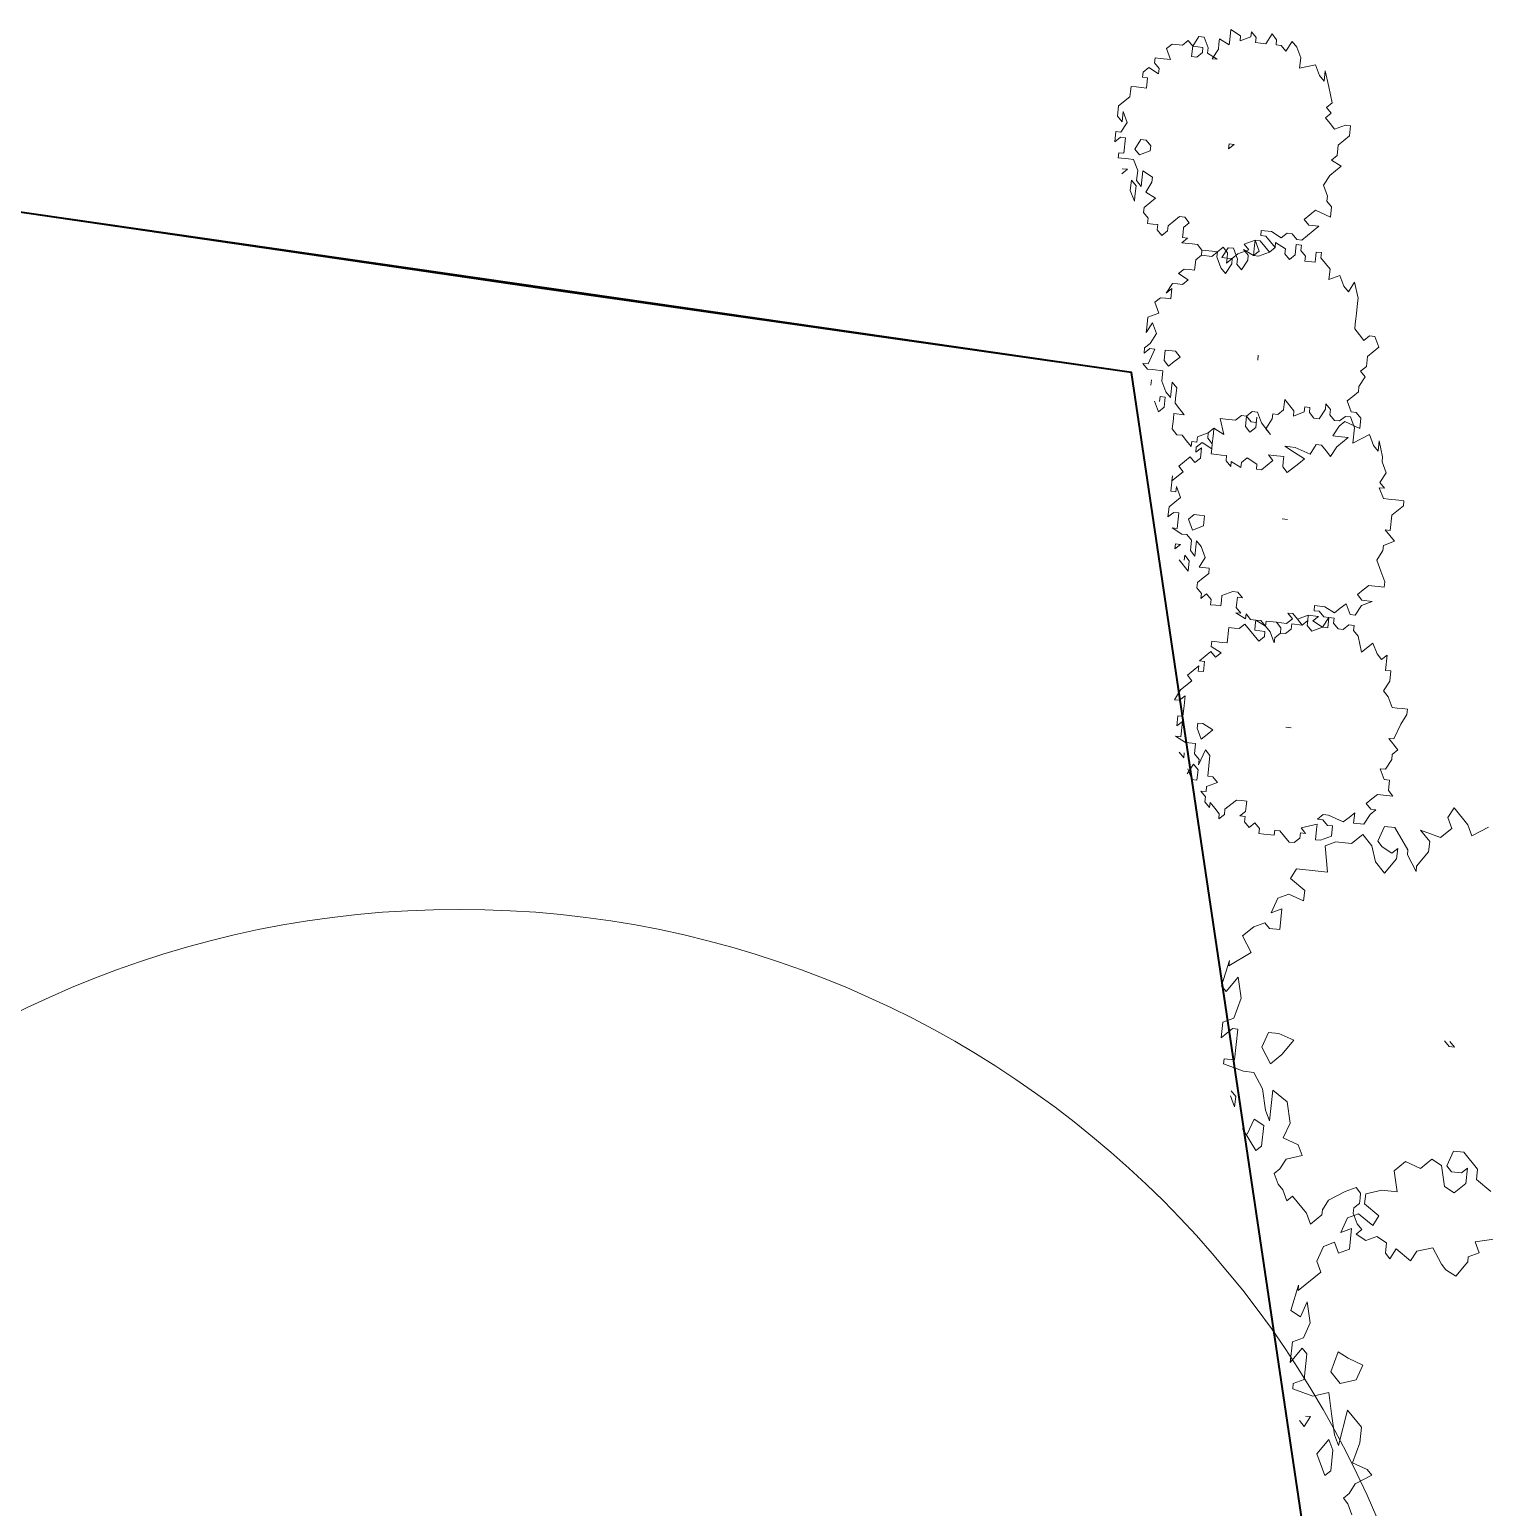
# Model space of a CAD drawing. Header units: metres. Extents: x -977055 to 805873, y -1033982 to 242021.
# Drawn here: x 2704.51 to 2719.46, y 1000.41 to 1015.6 of the extents above; entities that cross this region are included whole.
import ezdxf

# ---------------------------------------------------------------- set-up
doc = ezdxf.new("R2010")
doc.units = ezdxf.units.M
for name, color, linetype in [('PDF_CENTRO COMERCIAL', 7, 'Continuous'), ('PDF_Especificaciones', 7, 'Continuous'), ('PDF_PLANTAS', 7, 'Continuous')]:
    doc.layers.add(name, color=color, linetype=linetype)

# ---------------------------------------------------------------- blocks, each defined once
blk = doc.blocks.new('CALLE')
at = {"layer": 'PDF_CENTRO COMERCIAL', "lineweight": 40}
for points in [[(-34.842528, -237.970656), (-31.455648, -237.208608), (-19.728576, -234.75312), (-10.456992, -232.339968), (-10.118304, -222.983712), (-63.758016, -221.163264), (-64.901088, -254.016), (-59.990112, -254.185344), (-59.651424, -244.236384), (-57.534624, -243.686016)], [(-10.118304, -222.983712), (-30.947616, -222.306336), (-31.455648, -237.208608), (-19.728576, -234.75312), (-10.456992, -232.339968), (-10.287648, -227.471328)]]:
    blk.add_lwpolyline(points, close=True, dxfattribs=at)
at = {"layer": 'PDF_Especificaciones', "lineweight": 20}
blk.add_circle((-23.517648, -228.212208), 8.14968, dxfattribs=at)
at = {"layer": 'PDF_PLANTAS', "lineweight": 9}
for points in [[(-8.67888, -233.779392), (-8.594208, -233.864064), (-8.551872, -233.779392), (-8.509536, -233.821728), (-8.424864, -233.821728), (-8.340192, -233.9064), (-8.25552, -233.9064), (-8.25552, -233.864064), (-8.297856, -233.779392), (-8.25552, -233.737056), (-8.213184, -233.69472), (-8.170848, -233.737056), (-8.128512, -233.69472), (-8.086176, -233.737056), (-7.959168, -233.69472), (-7.83216, -233.652384), (-7.916832, -233.652384), (-7.874496, -233.610048), (-7.789824, -233.567712), (-7.83216, -233.440704), (-7.747488, -233.440704), (-7.662816, -233.398368), (-7.62048, -233.356032), (-7.705152, -233.313696), (-7.662816, -233.27136), (-7.662816, -233.229024), (-7.62048, -233.229024), (-7.578144, -233.186688), (-7.662816, -233.144352), (-7.662816, -233.102016), (-7.662816, -233.05968), (-7.62048, -233.05968), (-7.578144, -233.017344), (-7.62048, -233.017344), (-7.662816, -232.932672), (-7.62048, -232.932672), (-7.578144, -232.848), (-7.662816, -232.848), (-7.705152, -232.848), (-7.662816, -232.763328), (-7.705152, -232.763328), (-7.747488, -232.763328), (-7.83216, -232.720992), (-7.83216, -232.763328), (-7.789824, -232.678656), (-7.747488, -232.678656), (-7.662816, -232.63632), (-7.662816, -232.593984), (-7.747488, -232.551648), (-7.747488, -232.593984), (-7.747488, -232.63632), (-7.789824, -232.63632), (-7.83216, -232.593984), (-7.83216, -232.551648), (-7.747488, -232.551648), (-7.705152, -232.509312), (-7.747488, -232.466976), (-7.747488, -232.382304), (-7.789824, -232.339968), (-7.874496, -232.382304), (-7.874496, -232.297632), (-7.874496, -232.255296), (-7.916832, -232.255296), (-7.959168, -232.297632), (-8.001504, -232.297632), (-7.959168, -232.21296), (-8.001504, -232.170624), (-8.04384, -232.170624), (-8.04384, -232.21296), (-8.128512, -232.21296), (-8.128512, -232.170624), (-8.128512, -232.128288), (-8.128512, -232.085952), (-8.170848, -232.085952), (-8.213184, -232.085952), (-8.297856, -232.00128), (-8.382528, -232.00128), (-8.424864, -232.043616), (-8.340192, -232.043616), (-8.424864, -232.085952), (-8.509536, -232.043616), (-8.509536, -232.00128), (-8.594208, -232.00128), (-8.551872, -232.043616), (-8.551872, -232.085952), (-8.67888, -232.085952), (-8.67888, -232.043616), (-8.721216, -232.043616), (-8.721216, -232.128288), (-8.721216, -232.170624), (-8.805888, -232.21296), (-8.89056, -232.21296), (-8.932896, -232.255296), (-8.805888, -232.255296), (-8.848224, -232.339968), (-8.89056, -232.339968), (-8.975232, -232.297632), (-9.017568, -232.382304), (-9.059904, -232.339968), (-9.10224, -232.297632), (-9.144576, -232.297632), (-9.186912, -232.339968), (-9.229248, -232.339968), (-9.229248, -232.382304), (-9.229248, -232.42464), (-9.271584, -232.42464), (-9.31392, -232.466976), (-9.271584, -232.509312), (-9.229248, -232.509312), (-9.144576, -232.593984), (-9.144576, -232.63632), (-9.186912, -232.678656), (-9.229248, -232.63632), (-9.271584, -232.63632), (-9.31392, -232.63632), (-9.31392, -232.678656), (-9.356256, -232.63632), (-9.356256, -232.720992), (-9.356256, -232.763328), (-9.398592, -232.805664), (-9.440928, -232.805664), (-9.398592, -232.805664), (-9.398592, -232.890336), (-9.398592, -232.932672), (-9.356256, -232.975008), (-9.398592, -233.017344), (-9.440928, -233.017344), (-9.440928, -233.05968), (-9.398592, -233.102016), (-9.356256, -233.186688), (-9.31392, -233.144352), (-9.271584, -233.229024), (-9.31392, -233.229024), (-9.398592, -233.229024), (-9.398592, -233.27136), (-9.356256, -233.356032), (-9.31392, -233.398368), (-9.271584, -233.356032), (-9.229248, -233.313696), (-9.229248, -233.27136), (-9.186912, -233.27136), (-9.186912, -233.356032), (-9.229248, -233.440704), (-9.186912, -233.48304), (-9.186912, -233.525376), (-9.229248, -233.567712), (-9.229248, -233.610048), (-9.186912, -233.652384), (-9.10224, -233.737056), (-9.10224, -233.652384), (-9.059904, -233.610048), (-9.017568, -233.652384), (-8.975232, -233.69472), (-9.017568, -233.821728), (-8.932896, -233.821728), (-8.89056, -233.779392), (-8.848224, -233.779392), (-8.763552, -233.737056)], [(-8.975232, -232.170624), (-9.059904, -232.21296), (-9.017568, -232.21296), (-8.932896, -232.21296), (-8.89056, -232.170624)], [(-8.551872, -232.21296), (-8.636544, -232.170624), (-8.67888, -232.21296), (-8.636544, -232.297632), (-8.594208, -232.297632), (-8.551872, -232.255296)], [(-9.31392, -233.610048), (-9.271584, -233.610048), (-9.271584, -233.567712), (-9.356256, -233.567712), (-9.398592, -233.525376), (-9.356256, -233.48304), (-9.31392, -233.48304), (-9.271584, -233.398368), (-9.31392, -233.398368), (-9.356256, -233.356032), (-9.31392, -233.313696), (-9.271584, -233.27136), (-9.271584, -233.229024), (-9.356256, -233.27136), (-9.398592, -233.229024), (-9.356256, -233.144352), (-9.398592, -233.186688), (-9.440928, -233.186688), (-9.5256, -233.144352), (-9.483264, -233.102016), (-9.440928, -233.102016), (-9.356256, -233.05968), (-9.356256, -233.017344), (-9.440928, -232.975008), (-9.440928, -233.017344), (-9.483264, -233.017344), (-9.440928, -233.05968), (-9.483264, -233.05968), (-9.567936, -233.017344), (-9.5256, -232.975008), (-9.440928, -232.932672), (-9.398592, -232.932672), (-9.440928, -232.890336), (-9.440928, -232.805664), (-9.483264, -232.763328), (-9.567936, -232.763328), (-9.567936, -232.720992), (-9.567936, -232.678656), (-9.610272, -232.63632), (-9.652608, -232.720992), (-9.694944, -232.678656), (-9.694944, -232.63632), (-9.694944, -232.593984), (-9.779616, -232.551648), (-9.73728, -232.593984), (-9.821952, -232.593984), (-9.821952, -232.551648), (-9.821952, -232.509312), (-9.864288, -232.466976), (-9.94896, -232.509312), (-9.991296, -232.42464), (-10.075968, -232.42464), (-10.118304, -232.42464), (-10.033632, -232.466976), (-10.118304, -232.509312), (-10.202976, -232.466976), (-10.245312, -232.42464), (-10.287648, -232.42464), (-10.245312, -232.466976), (-10.245312, -232.509312), (-10.37232, -232.466976), (-10.37232, -232.42464), (-10.414656, -232.466976), (-10.414656, -232.509312), (-10.414656, -232.593984), (-10.499328, -232.593984), (-10.584, -232.63632), (-10.626336, -232.678656), (-10.499328, -232.678656), (-10.541664, -232.720992), (-10.626336, -232.720992), (-10.668672, -232.720992), (-10.711008, -232.763328), (-10.753344, -232.805664), (-10.753344, -232.720992), (-10.79568, -232.720992), (-10.838016, -232.720992), (-10.880352, -232.720992), (-10.922688, -232.763328), (-10.922688, -232.805664), (-10.965024, -232.848), (-11.00736, -232.890336), (-10.965024, -232.890336), (-10.965024, -232.932672), (-10.922688, -232.932672), (-10.880352, -233.017344), (-10.838016, -233.05968), (-10.880352, -233.05968), (-10.922688, -233.05968), (-10.965024, -233.05968), (-11.00736, -233.05968), (-11.049696, -233.05968), (-11.049696, -233.102016), (-11.049696, -233.144352), (-11.049696, -233.186688), (-11.092032, -233.186688), (-11.134368, -233.229024), (-11.092032, -233.229024), (-11.134368, -233.313696), (-11.092032, -233.313696), (-11.049696, -233.356032), (-11.092032, -233.440704), (-11.134368, -233.440704), (-11.134368, -233.48304), (-11.092032, -233.525376), (-11.049696, -233.567712), (-11.00736, -233.525376), (-11.00736, -233.567712), (-11.00736, -233.652384), (-11.049696, -233.652384), (-11.092032, -233.652384), (-11.134368, -233.69472), (-11.049696, -233.779392), (-11.00736, -233.821728), (-10.965024, -233.737056), (-10.922688, -233.652384), (-10.922688, -233.69472), (-10.922688, -233.737056), (-10.965024, -233.864064), (-10.880352, -233.9064), (-10.880352, -233.948736), (-10.922688, -233.991072), (-10.965024, -234.033408), (-10.880352, -234.075744), (-10.79568, -234.160416), (-10.79568, -234.075744), (-10.79568, -234.033408), (-10.711008, -234.075744), (-10.668672, -234.11808), (-10.711008, -234.245088), (-10.626336, -234.245088), (-10.584, -234.202752), (-10.584, -234.160416), (-10.499328, -234.11808), (-10.456992, -234.160416), (-10.414656, -234.202752), (-10.37232, -234.202752), (-10.287648, -234.245088), (-10.245312, -234.202752), (-10.202976, -234.245088), (-10.118304, -234.245088), (-10.033632, -234.32976), (-9.94896, -234.287424), (-9.94896, -234.245088), (-9.991296, -234.202752), (-9.94896, -234.160416), (-9.906624, -234.11808), (-9.864288, -234.11808), (-9.821952, -234.11808), (-9.779616, -234.11808), (-9.694944, -234.11808), (-9.652608, -234.11808), (-9.5256, -234.075744), (-9.610272, -234.033408), (-9.567936, -233.991072), (-9.483264, -233.948736), (-9.5256, -233.864064), (-9.440928, -233.864064), (-9.356256, -233.779392), (-9.31392, -233.779392), (-9.31392, -233.737056), (-9.398592, -233.737056), (-9.398592, -233.652384), (-9.356256, -233.652384)], [(-10.245312, -232.593984), (-10.329984, -232.593984), (-10.37232, -232.63632), (-10.329984, -232.678656), (-10.287648, -232.720992), (-10.245312, -232.678656)], [(-10.584, -233.991072), (-10.541664, -233.948736), (-10.584, -233.948736), (-10.668672, -233.9064), (-10.668672, -233.864064), (-10.626336, -233.821728), (-10.584, -233.821728), (-10.584, -233.779392), (-10.626336, -233.779392), (-10.668672, -233.69472), (-10.626336, -233.69472), (-10.541664, -233.610048), (-10.584, -233.610048), (-10.626336, -233.610048), (-10.668672, -233.567712), (-10.668672, -233.525376), (-10.711008, -233.525376), (-10.79568, -233.48304), (-10.838016, -233.525376), (-10.753344, -233.440704), (-10.668672, -233.398368), (-10.668672, -233.356032), (-10.711008, -233.313696), (-10.753344, -233.356032), (-10.753344, -233.398368), (-10.711008, -233.398368), (-10.79568, -233.398368), (-10.838016, -233.356032), (-10.79568, -233.313696), (-10.711008, -233.313696), (-10.711008, -233.27136), (-10.753344, -233.229024), (-10.753344, -233.144352), (-10.753344, -233.102016), (-10.880352, -233.144352), (-10.838016, -233.05968), (-10.880352, -233.017344), (-10.922688, -233.017344), (-10.965024, -233.05968), (-11.00736, -233.05968), (-10.965024, -232.975008), (-11.00736, -232.932672), (-11.049696, -232.932672), (-11.00736, -232.975008), (-11.092032, -232.975008), (-11.134368, -232.932672), (-11.092032, -232.890336), (-11.134368, -232.848), (-11.176704, -232.805664), (-11.21904, -232.848), (-11.303712, -232.763328), (-11.261376, -232.763328), (-11.388384, -232.763328), (-11.388384, -232.805664), (-11.346048, -232.805664), (-11.43072, -232.848), (-11.473056, -232.805664), (-11.515392, -232.763328), (-11.600064, -232.763328), (-11.557728, -232.805664), (-11.557728, -232.848), (-11.684736, -232.848), (-11.684736, -232.805664), (-11.727072, -232.890336), (-11.727072, -232.932672), (-11.769408, -232.975008), (-11.85408, -232.975008), (-11.896416, -233.017344), (-11.769408, -233.017344), (-11.811744, -233.05968), (-11.896416, -233.102016), (-11.981088, -233.05968), (-11.981088, -233.144352), (-12.023424, -233.144352), (-12.06576, -233.102016), (-12.108096, -233.05968), (-12.150432, -233.05968), (-12.192768, -233.102016), (-12.235104, -233.102016), (-12.192768, -233.144352), (-12.235104, -233.186688), (-12.27744, -233.186688), (-12.27744, -233.229024), (-12.27744, -233.27136), (-12.235104, -233.27136), (-12.192768, -233.27136), (-12.150432, -233.356032), (-12.150432, -233.398368), (-12.192768, -233.440704), (-12.192768, -233.398368), (-12.235104, -233.398368), (-12.27744, -233.398368), (-12.319776, -233.440704), (-12.319776, -233.398368), (-12.362112, -233.48304), (-12.319776, -233.48304), (-12.362112, -233.525376), (-12.362112, -233.567712), (-12.404448, -233.567712), (-12.362112, -233.567712), (-12.404448, -233.652384), (-12.362112, -233.652384), (-12.362112, -233.737056), (-12.404448, -233.779392), (-12.446784, -233.779392), (-12.446784, -233.821728), (-12.404448, -233.864064), (-12.362112, -233.864064), (-12.362112, -233.948736), (-12.319776, -233.9064), (-12.27744, -233.991072), (-12.319776, -233.991072), (-12.362112, -233.991072), (-12.404448, -234.033408), (-12.362112, -234.11808), (-12.27744, -234.160416), (-12.27744, -234.11808), (-12.235104, -234.075744), (-12.235104, -234.033408), (-12.192768, -234.033408), (-12.192768, -234.11808), (-12.235104, -234.202752), (-12.192768, -234.245088), (-12.150432, -234.287424), (-12.235104, -234.32976), (-12.235104, -234.372096), (-12.150432, -234.414432), (-12.108096, -234.499104), (-12.108096, -234.414432), (-12.06576, -234.372096), (-12.023424, -234.414432), (-11.981088, -234.456768), (-11.981088, -234.583776), (-11.938752, -234.583776), (-11.85408, -234.54144), (-11.769408, -234.499104), (-11.684736, -234.54144), (-11.6424, -234.54144), (-11.600064, -234.626112), (-11.515392, -234.54144), (-11.515392, -234.583776), (-11.388384, -234.583776), (-11.303712, -234.668448), (-11.261376, -234.668448), (-11.261376, -234.626112), (-11.261376, -234.54144), (-11.261376, -234.499104), (-11.176704, -234.456768), (-11.176704, -234.499104), (-11.134368, -234.456768), (-11.049696, -234.499104), (-10.965024, -234.456768), (-10.922688, -234.456768), (-10.79568, -234.414432), (-10.880352, -234.414432), (-10.838016, -234.372096), (-10.753344, -234.32976), (-10.838016, -234.202752), (-10.711008, -234.202752), (-10.626336, -234.160416), (-10.626336, -234.11808), (-10.668672, -234.075744), (-10.668672, -234.033408), (-10.626336, -233.991072)], [(-11.811744, -232.848), (-11.85408, -232.848), (-11.811744, -232.890336)], [(-12.319776, -234.202752), (-12.27744, -234.202752), (-12.27744, -234.160416), (-12.362112, -234.160416), (-12.362112, -234.11808), (-12.319776, -234.033408), (-12.27744, -234.075744), (-12.27744, -233.991072), (-12.319776, -233.991072), (-12.362112, -233.948736), (-12.319776, -233.9064), (-12.27744, -233.864064), (-12.27744, -233.821728), (-12.319776, -233.864064), (-12.362112, -233.821728), (-12.362112, -233.737056), (-12.404448, -233.779392), (-12.446784, -233.779392), (-12.48912, -233.737056), (-12.531456, -233.737056), (-12.446784, -233.69472), (-12.362112, -233.610048), (-12.362112, -233.567712), (-12.404448, -233.567712), (-12.446784, -233.567712), (-12.446784, -233.610048), (-12.446784, -233.652384), (-12.48912, -233.652384), (-12.531456, -233.610048), (-12.48912, -233.567712), (-12.446784, -233.525376), (-12.404448, -233.48304), (-12.446784, -233.440704), (-12.446784, -233.398368), (-12.446784, -233.356032), (-12.573792, -233.356032), (-12.573792, -233.313696), (-12.573792, -233.229024), (-12.616128, -233.229024), (-12.658464, -233.313696), (-12.7008, -233.27136), (-12.658464, -233.229024), (-12.7008, -233.186688), (-12.743136, -233.144352), (-12.743136, -233.186688), (-12.827808, -233.186688), (-12.827808, -233.144352), (-12.785472, -233.144352), (-12.827808, -233.102016), (-12.870144, -233.05968), (-12.91248, -233.102016), (-12.997152, -233.017344), (-13.081824, -232.975008), (-13.081824, -233.017344), (-13.039488, -233.05968), (-13.12416, -233.05968), (-13.208832, -233.05968), (-13.208832, -233.017344), (-13.293504, -233.017344), (-13.251168, -233.05968), (-13.378176, -233.05968), (-13.378176, -233.017344), (-13.420512, -233.102016), (-13.420512, -233.186688), (-13.505184, -233.186688), (-13.54752, -233.229024), (-13.589856, -233.229024), (-13.462848, -233.27136), (-13.505184, -233.313696), (-13.589856, -233.313696), (-13.674528, -233.313696), (-13.674528, -233.356032), (-13.716864, -233.398368), (-13.7592, -233.313696), (-13.801536, -233.313696), (-13.801536, -233.27136), (-13.843872, -233.313696), (-13.886208, -233.313696), (-13.928544, -233.356032), (-13.886208, -233.356032), (-13.928544, -233.398368), (-13.97088, -233.440704), (-14.013216, -233.440704), (-13.97088, -233.48304), (-13.928544, -233.48304), (-13.886208, -233.525376), (-13.843872, -233.567712), (-13.843872, -233.610048), (-13.843872, -233.652384), (-13.886208, -233.652384), (-13.928544, -233.652384), (-13.97088, -233.610048), (-13.97088, -233.652384), (-14.013216, -233.652384), (-14.055552, -233.69472), (-14.013216, -233.737056), (-14.055552, -233.779392), (-14.097888, -233.779392), (-14.097888, -233.821728), (-14.097888, -233.9064), (-14.055552, -233.9064), (-14.055552, -233.948736), (-14.097888, -233.991072), (-14.140224, -234.033408), (-14.140224, -234.075744), (-14.097888, -234.11808), (-14.055552, -234.11808), (-14.055552, -234.160416), (-14.013216, -234.11808), (-13.97088, -234.245088), (-14.013216, -234.245088), (-14.097888, -234.245088), (-14.097888, -234.287424), (-14.055552, -234.372096), (-13.97088, -234.372096), (-13.97088, -234.32976), (-13.928544, -234.287424), (-13.928544, -234.245088), (-13.886208, -234.287424), (-13.886208, -234.32976), (-13.928544, -234.456768), (-13.886208, -234.499104), (-13.843872, -234.54144), (-13.928544, -234.54144), (-13.928544, -234.626112), (-13.843872, -234.668448), (-13.801536, -234.710784), (-13.801536, -234.668448), (-13.7592, -234.626112), (-13.716864, -234.668448), (-13.674528, -234.710784), (-13.674528, -234.837792), (-13.632192, -234.795456), (-13.54752, -234.795456), (-13.54752, -234.75312), (-13.462848, -234.710784), (-13.462848, -234.75312), (-13.378176, -234.795456), (-13.33584, -234.795456), (-13.293504, -234.837792), (-13.208832, -234.75312), (-13.208832, -234.795456), (-13.081824, -234.837792), (-12.997152, -234.880128), (-12.954816, -234.880128), (-12.954816, -234.837792), (-12.954816, -234.795456), (-12.954816, -234.75312), (-12.870144, -234.710784), (-12.827808, -234.668448), (-12.743136, -234.710784), (-12.658464, -234.710784), (-12.658464, -234.668448), (-12.531456, -234.668448), (-12.573792, -234.626112), (-12.531456, -234.583776), (-12.446784, -234.54144), (-12.531456, -234.456768), (-12.404448, -234.414432), (-12.362112, -234.372096), (-12.319776, -234.372096), (-12.319776, -234.32976), (-12.362112, -234.287424), (-12.362112, -234.245088)], [(-11.557728, -232.975008), (-11.600064, -232.932672), (-11.684736, -232.975008), (-11.6424, -233.05968), (-11.557728, -233.05968), (-11.557728, -233.017344)], [(-8.509536, -232.932672), (-8.551872, -232.932672), (-8.509536, -232.975008)], [(-13.251168, -233.186688), (-13.293504, -233.186688), (-13.378176, -233.229024), (-13.33584, -233.27136), (-13.293504, -233.313696), (-13.251168, -233.229024)], [(-15.706656, -234.033408), (-15.833664, -233.991072), (-15.960672, -234.075744), (-15.876, -234.160416), (-15.748992, -234.245088), (-15.706656, -234.11808)], [(-19.093536, -234.795456), (-19.26288, -234.880128), (-19.220544, -234.922464), (-19.0512, -234.922464), (-18.966528, -234.880128)], [(-18.246816, -234.880128), (-18.41616, -234.837792), (-18.500832, -234.922464), (-18.458496, -235.049472), (-18.331488, -235.091808), (-18.289152, -234.9648)]]:
    blk.add_lwpolyline(points, close=True, dxfattribs=at)
for points in [[(-8.805888, -232.085952), (-8.805888, -232.128288), (-8.848224, -232.085952)], [(-10.499328, -232.509312), (-10.541664, -232.509312)], [(-10.668672, -232.551648), (-10.753344, -232.593984), (-10.711008, -232.63632), (-10.626336, -232.63632), (-10.626336, -232.593984), (-10.668672, -232.593984)], [(-7.578144, -232.848), (-7.578144, -232.848)], [(-11.938752, -232.890336), (-12.023424, -232.975008), (-11.938752, -232.975008), (-11.896416, -232.932672), (-11.938752, -232.932672)], [(-13.505184, -233.05968), (-13.54752, -233.102016), (-13.505184, -233.102016)], [(-13.632192, -233.144352), (-13.716864, -233.186688), (-13.716864, -233.229024), (-13.632192, -233.229024), (-13.589856, -233.186688), (-13.674528, -233.144352)], [(-7.578144, -233.186688), (-7.578144, -233.186688)], [(-10.202976, -233.356032), (-10.245312, -233.356032), (-10.202976, -233.356032)], [(-17.188416, -236.065536), (-17.230752, -235.896192), (-17.315424, -235.938528), (-17.35776, -235.853856), (-17.400096, -235.853856), (-17.527104, -235.769184), (-17.484768, -235.684512), (-17.442432, -235.642176), (-17.315424, -235.557504), (-17.35776, -235.430496), (-17.442432, -235.38816), (-17.35776, -235.261152), (-17.442432, -235.218816), (-17.400096, -235.17648), (-17.315424, -235.17648), (-17.273088, -235.091808), (-17.315424, -235.007136), (-17.273088, -234.922464), (-17.230752, -234.9648), (-17.188416, -234.922464), (-17.103744, -234.880128), (-17.061408, -234.880128), (-17.019072, -234.922464), (-16.976736, -234.922464), (-16.9344, -234.922464), (-16.892064, -234.880128), (-16.9344, -234.795456), (-17.019072, -234.668448), (-17.103744, -234.626112), (-17.14608, -234.626112), (-17.230752, -234.54144), (-17.14608, -234.499104), (-17.103744, -234.456768), (-17.019072, -234.372096), (-17.061408, -234.32976), (-16.976736, -234.287424), (-16.9344, -234.245088), (-16.849728, -234.202752), (-16.807392, -234.245088), (-16.72272, -234.287424), (-16.680384, -234.414432), (-16.595712, -234.372096), (-16.553376, -234.245088), (-16.426368, -234.287424), (-16.257024, -234.245088), (-16.172352, -234.11808), (-16.426368, -234.11808), (-16.341696, -234.075744), (-16.172352, -234.033408), (-16.045344, -233.948736), (-16.045344, -233.864064), (-16.003008, -233.69472), (-15.960672, -233.69472), (-15.960672, -233.779392), (-15.706656, -233.779392), (-15.706656, -233.737056), (-15.791328, -233.652384), (-15.66432, -233.652384), (-15.621984, -233.737056), (-15.45264, -233.779392), (-15.283296, -233.737056), (-15.410304, -233.652384), (-15.367968, -233.610048), (-15.156288, -233.652384), (-15.198624, -233.652384), (-15.071616, -233.821728), (-14.944608, -233.737056), (-14.859936, -233.821728), (-14.8176, -233.9064), (-14.859936, -233.948736), (-14.859936, -234.033408), (-14.690592, -234.033408), (-14.732928, -233.948736), (-14.60592, -233.991072), (-14.563584, -234.075744), (-14.60592, -234.202752), (-14.521248, -234.202752), (-14.436576, -234.075744), (-14.351904, -234.11808), (-14.351904, -234.245088), (-14.351904, -234.372096), (-14.140224, -234.32976), (-14.097888, -234.414432), (-14.097888, -234.54144), (-14.013216, -234.626112), (-14.097888, -234.710784), (-14.224896, -234.75312), (-14.309568, -234.837792), (-14.18256, -234.922464), (-14.097888, -234.922464), (-14.140224, -234.880128), (-14.097888, -234.795456), (-14.055552, -234.75312), (-13.928544, -234.795456), (-13.928544, -234.880128), (-14.097888, -235.007136), (-14.140224, -235.007136), (-14.267232, -235.091808), (-14.224896, -235.091808), (-14.097888, -235.17648), (-14.013216, -235.17648), (-13.928544, -235.091808), (-13.97088, -235.261152), (-13.886208, -235.345824), (-13.801536, -235.303488), (-13.716864, -235.345824), (-13.843872, -235.472832), (-13.928544, -235.515168), (-13.843872, -235.642176)], [(-11.515392, -233.69472), (-11.515392, -233.737056), (-11.515392, -233.69472)], [(-16.257024, -233.779392), (-16.341696, -233.821728), (-16.257024, -233.821728), (-16.214688, -233.779392)], [(-16.51104, -233.9064), (-16.680384, -234.033408), (-16.638048, -234.075744), (-16.468704, -234.075744), (-16.426368, -233.991072), (-16.553376, -233.948736)], [(-13.208832, -233.9064), (-13.208832, -233.948736)], [(-16.807392, -235.980864), (-16.72272, -235.853856), (-16.638048, -235.853856), (-16.51104, -235.726848), (-16.51104, -235.642176), (-16.638048, -235.59984), (-16.680384, -235.642176), (-16.680384, -235.726848), (-16.638048, -235.769184), (-16.765056, -235.769184), (-16.849728, -235.684512), (-16.807392, -235.59984), (-16.638048, -235.557504), (-16.595712, -235.472832), (-16.680384, -235.38816), (-16.638048, -235.261152), (-16.72272, -235.17648), (-16.892064, -235.218816), (-16.892064, -235.091808), (-16.9344, -234.9648), (-17.019072, -234.9648), (-17.103744, -235.091808), (-17.188416, -235.049472), (-17.103744, -234.922464), (-17.14608, -234.837792), (-17.273088, -234.795456), (-17.230752, -234.880128), (-17.400096, -234.880128), (-17.442432, -234.795456), (-17.35776, -234.75312), (-17.400096, -234.668448), (-17.527104, -234.626112), (-17.611776, -234.668448), (-17.78112, -234.499104), (-17.738784, -234.499104), (-17.950464, -234.456768), (-17.9928, -234.54144), (-17.865792, -234.583776), (-18.035136, -234.626112), (-18.162144, -234.583776), (-18.20448, -234.499104), (-18.373824, -234.499104), (-18.246816, -234.583776), (-18.289152, -234.626112), (-18.500832, -234.626112), (-18.543168, -234.54144), (-18.585504, -234.54144), (-18.62784, -234.710784), (-18.585504, -234.837792), (-18.754848, -234.880128), (-18.924192, -234.922464), (-19.008864, -234.9648), (-18.712512, -235.007136), (-18.83952, -235.134144), (-18.966528, -235.134144), (-19.135872, -235.091808), (-19.178208, -235.218816), (-19.220544, -235.261152), (-19.305216, -235.134144), (-19.389888, -235.091808), (-19.432224, -235.049472), (-19.47456, -235.091808), (-19.559232, -235.134144)], [(-18.83952, -234.626112), (-18.881856, -234.668448), (-18.797184, -234.710784), (-18.797184, -234.668448)], [(-15.621984, -235.472832), (-15.66432, -235.515168), (-15.66432, -235.557504), (-15.621984, -235.515168)]]:
    blk.add_lwpolyline(points, dxfattribs=at)

msp = doc.modelspace()

# ---------------------------------------------------------------- block references
at = {"xscale": 1.255773352820658, "yscale": 1.255773352820658, "zscale": 1.255773352820658, "rotation": 83.85573648860341}
msp.add_blockref('CALLE', (2427.15058, 1056.36283, 1015.371), dxfattribs=at)

doc.saveas('drawing.dxf')
